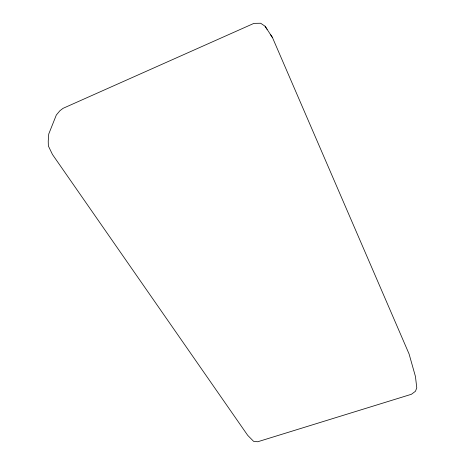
<?xml version="1.0" encoding="UTF-8"?>
<svg xmlns="http://www.w3.org/2000/svg" width="465" height="465" viewBox="0 0 465 465"><rect width="100%" height="100%" fill="white"/><g stroke="black" fill="none" stroke-linecap="round" stroke-linejoin="round"><path stroke-width="0.7" d="M272.496 37.624L265.085 26.232L260.656 23.25L253.942 23.366L63.083 108.322L59.95 110.693L56.323 115.024L48.749 134.007L48.232 141.186L48.366 145.964L52.452 154.467L247.7 435.339L253.623 441.361L257.75 441.75L411.42 394.274L415.46 391.274L416.768 387.857L415.466 376.574L409.084 353.981L272.496 37.624L270.432 34.416M265.085 26.232L267.102 29.365"/></g></svg>
